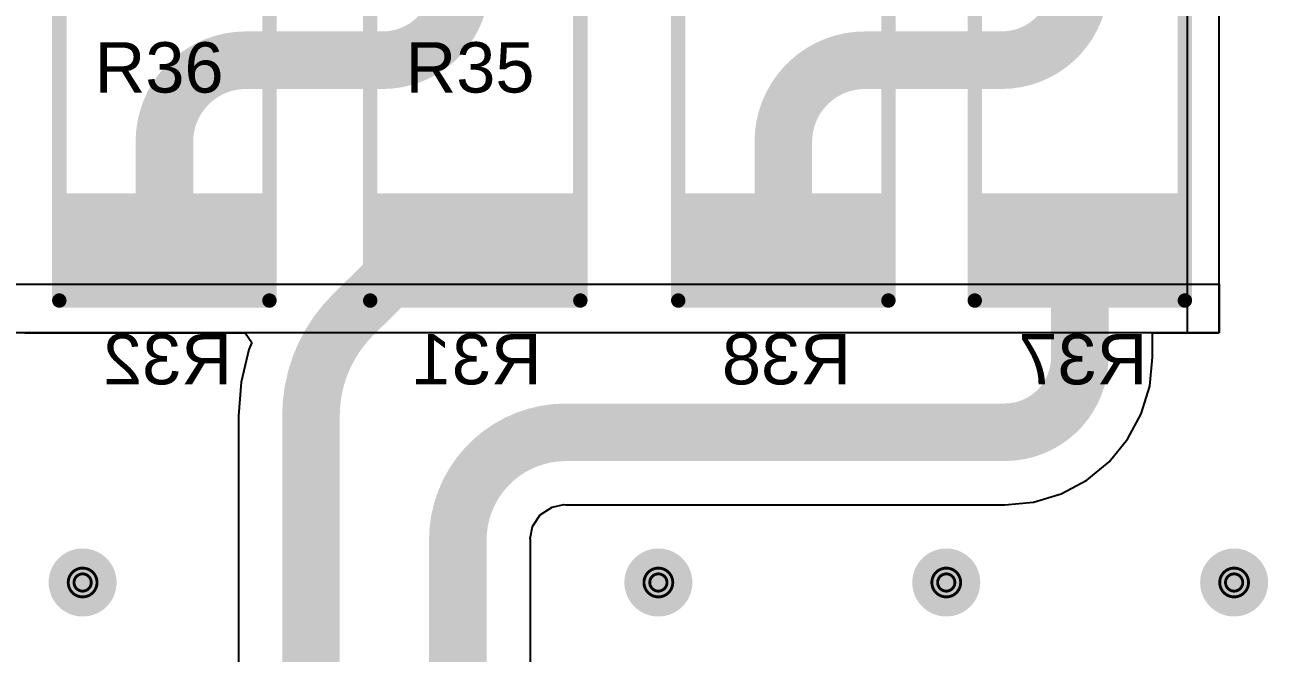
# Model space of a CAD drawing. Header units: inches. Extents: x 0 to 276, y 0 to 124.
# Drawn here: x 49.92 to 71.86, y 31.84 to 42.93 of the extents above; entities that cross this region are included whole.
import ezdxf

# ---------------------------------------------------------------- set-up
doc = ezdxf.new("R2010")
doc.units = ezdxf.units.IN
for name, color, linetype in [('Bottom Layer', 5, 'Continuous'), ('Bottom Overlay', 54, 'Continuous'), ('Bottom Paste', 16, 'Continuous'), ('Bottom Solder', 6, 'Continuous'), ('Drill Drawing', 1, 'Continuous'), ('Top Layer', 1, 'Continuous'), ('Top Overlay', 2, 'Continuous'), ('Via Holes', 16, 'Continuous')]:
    doc.layers.add(name, color=color, linetype=linetype)
doc.styles.add('Arial', font='', dxfattribs={"height": 0.2})
doc.styles.get('Arial').set_extended_font_data('Arial')

# ---------------------------------------------------------------- blocks, each defined once
blk = doc.blocks.new('RES_2512_B_15')
at = {"layer": 'Bottom Layer'}
for points in [[(-4.05, 1.7), (-2.45, 1.7), (-2.45, -1.7), (-4.05, -1.7)], [(2.45, 1.7), (4.05, 1.7), (4.05, -1.7), (2.45, -1.7)]]:
    blk.add_hatch(color=5, dxfattribs=at).paths.add_polyline_path(points)
at = {"layer": 'Bottom Paste'}
for points in [[(-4.05, 1.7), (-2.45, 1.7), (-2.45, -1.7), (-4.05, -1.7)], [(2.45, 1.7), (4.05, 1.7), (4.05, -1.7), (2.45, -1.7)]]:
    blk.add_hatch(color=16, dxfattribs=at).paths.add_polyline_path(points)
at = {"layer": 'Bottom Solder'}
for points in [[(-4.152, 1.802), (-2.348, 1.802), (-2.348, -1.802), (-4.152, -1.802)], [(2.348, 1.802), (4.152, 1.802), (4.152, -1.802), (2.348, -1.802)]]:
    blk.add_hatch(color=6, dxfattribs=at).paths.add_polyline_path(points)
at = {"layer": 'Bottom Overlay'}
for points in [[(-4.242, 1.854, 0.254, 0.254, 0), (-4.242, -1.854, 0.254, 0.254, 0)], [(-4.242, 1.854, 0.254, 0.254, 0), (4.237, 1.854, 0.254, 0.254, 0)], [(4.237, 1.854, 0.254, 0.254, 0), (4.237, -1.854, 0.254, 0.254, 0)], [(-4.242, -1.854, 0.254, 0.254, 0), (4.237, -1.854, 0.254, 0.254, 0)]]:
    blk.add_lwpolyline(points, format="xyseb", dxfattribs=at)
for points in [[(-4.305, 1.854, 0.127, 0.127, 1), (-4.178, 1.854, 0.127, 0.127, 1)], [(-4.305, 1.854, 0.127, 0.127, 1), (-4.178, 1.854, 0.127, 0.127, 1)], [(4.173, 1.854, 0.127, 0.127, 1), (4.3, 1.854, 0.127, 0.127, 1)], [(4.173, 1.854, 0.127, 0.127, 1), (4.3, 1.854, 0.127, 0.127, 1)], [(-4.305, -1.854, 0.127, 0.127, 1), (-4.178, -1.854, 0.127, 0.127, 1)], [(-4.305, -1.854, 0.127, 0.127, 1), (-4.178, -1.854, 0.127, 0.127, 1)], [(4.173, -1.854, 0.127, 0.127, 1), (4.3, -1.854, 0.127, 0.127, 1)], [(4.173, -1.854, 0.127, 0.127, 1), (4.3, -1.854, 0.127, 0.127, 1)]]:
    blk.add_lwpolyline(points, format="xyseb", close=True, dxfattribs=at)
blk = doc.blocks.new('RES_2512_B_16')
at = {"layer": 'Bottom Layer'}
for points in [[(-4.05, 1.7), (-2.45, 1.7), (-2.45, -1.7), (-4.05, -1.7)], [(2.45, 1.7), (4.05, 1.7), (4.05, -1.7), (2.45, -1.7)]]:
    blk.add_hatch(color=5, dxfattribs=at).paths.add_polyline_path(points)
at = {"layer": 'Bottom Paste'}
for points in [[(-4.05, 1.7), (-2.45, 1.7), (-2.45, -1.7), (-4.05, -1.7)], [(2.45, 1.7), (4.05, 1.7), (4.05, -1.7), (2.45, -1.7)]]:
    blk.add_hatch(color=16, dxfattribs=at).paths.add_polyline_path(points)
at = {"layer": 'Bottom Solder'}
for points in [[(-4.152, 1.802), (-2.348, 1.802), (-2.348, -1.802), (-4.152, -1.802)], [(2.348, 1.802), (4.152, 1.802), (4.152, -1.802), (2.348, -1.802)]]:
    blk.add_hatch(color=6, dxfattribs=at).paths.add_polyline_path(points)
at = {"layer": 'Bottom Overlay'}
for points in [[(-4.242, 1.854, 0.254, 0.254, 0), (-4.242, -1.854, 0.254, 0.254, 0)], [(-4.242, 1.854, 0.254, 0.254, 0), (4.237, 1.854, 0.254, 0.254, 0)], [(4.237, 1.854, 0.254, 0.254, 0), (4.237, -1.854, 0.254, 0.254, 0)], [(-4.242, -1.854, 0.254, 0.254, 0), (4.237, -1.854, 0.254, 0.254, 0)]]:
    blk.add_lwpolyline(points, format="xyseb", dxfattribs=at)
for points in [[(-4.305, 1.854, 0.127, 0.127, 1), (-4.178, 1.854, 0.127, 0.127, 1)], [(-4.305, 1.854, 0.127, 0.127, 1), (-4.178, 1.854, 0.127, 0.127, 1)], [(4.173, 1.854, 0.127, 0.127, 1), (4.3, 1.854, 0.127, 0.127, 1)], [(4.173, 1.854, 0.127, 0.127, 1), (4.3, 1.854, 0.127, 0.127, 1)], [(-4.305, -1.854, 0.127, 0.127, 1), (-4.178, -1.854, 0.127, 0.127, 1)], [(-4.305, -1.854, 0.127, 0.127, 1), (-4.178, -1.854, 0.127, 0.127, 1)], [(4.173, -1.854, 0.127, 0.127, 1), (4.3, -1.854, 0.127, 0.127, 1)], [(4.173, -1.854, 0.127, 0.127, 1), (4.3, -1.854, 0.127, 0.127, 1)]]:
    blk.add_lwpolyline(points, format="xyseb", close=True, dxfattribs=at)
blk = doc.blocks.new('RES_2512_B_21')
at = {"layer": 'Bottom Layer'}
for points in [[(-4.05, 1.7), (-2.45, 1.7), (-2.45, -1.7), (-4.05, -1.7)], [(2.45, 1.7), (4.05, 1.7), (4.05, -1.7), (2.45, -1.7)]]:
    blk.add_hatch(color=5, dxfattribs=at).paths.add_polyline_path(points)
at = {"layer": 'Bottom Paste'}
for points in [[(-4.05, 1.7), (-2.45, 1.7), (-2.45, -1.7), (-4.05, -1.7)], [(2.45, 1.7), (4.05, 1.7), (4.05, -1.7), (2.45, -1.7)]]:
    blk.add_hatch(color=16, dxfattribs=at).paths.add_polyline_path(points)
at = {"layer": 'Bottom Solder'}
for points in [[(-4.152, 1.802), (-2.348, 1.802), (-2.348, -1.802), (-4.152, -1.802)], [(2.348, 1.802), (4.152, 1.802), (4.152, -1.802), (2.348, -1.802)]]:
    blk.add_hatch(color=6, dxfattribs=at).paths.add_polyline_path(points)
at = {"layer": 'Bottom Overlay'}
for points in [[(-4.242, 1.854, 0.254, 0.254, 0), (4.237, 1.854, 0.254, 0.254, 0)], [(-4.242, 1.854, 0.254, 0.254, 0), (-4.242, -1.854, 0.254, 0.254, 0)], [(4.237, 1.854, 0.254, 0.254, 0), (4.237, -1.854, 0.254, 0.254, 0)], [(-4.242, -1.854, 0.254, 0.254, 0), (4.237, -1.854, 0.254, 0.254, 0)]]:
    blk.add_lwpolyline(points, format="xyseb", dxfattribs=at)
for points in [[(-4.305, 1.854, 0.127, 0.127, 1), (-4.178, 1.854, 0.127, 0.127, 1)], [(-4.305, 1.854, 0.127, 0.127, 1), (-4.178, 1.854, 0.127, 0.127, 1)], [(4.173, 1.854, 0.127, 0.127, 1), (4.3, 1.854, 0.127, 0.127, 1)], [(4.173, 1.854, 0.127, 0.127, 1), (4.3, 1.854, 0.127, 0.127, 1)], [(-4.305, -1.854, 0.127, 0.127, 1), (-4.178, -1.854, 0.127, 0.127, 1)], [(-4.305, -1.854, 0.127, 0.127, 1), (-4.178, -1.854, 0.127, 0.127, 1)], [(4.173, -1.854, 0.127, 0.127, 1), (4.3, -1.854, 0.127, 0.127, 1)], [(4.173, -1.854, 0.127, 0.127, 1), (4.3, -1.854, 0.127, 0.127, 1)]]:
    blk.add_lwpolyline(points, format="xyseb", close=True, dxfattribs=at)
blk = doc.blocks.new('RES_2512_B_22')
at = {"layer": 'Bottom Layer'}
for points in [[(-4.05, 1.7), (-2.45, 1.7), (-2.45, -1.7), (-4.05, -1.7)], [(2.45, 1.7), (4.05, 1.7), (4.05, -1.7), (2.45, -1.7)]]:
    blk.add_hatch(color=5, dxfattribs=at).paths.add_polyline_path(points)
at = {"layer": 'Bottom Paste'}
for points in [[(-4.05, 1.7), (-2.45, 1.7), (-2.45, -1.7), (-4.05, -1.7)], [(2.45, 1.7), (4.05, 1.7), (4.05, -1.7), (2.45, -1.7)]]:
    blk.add_hatch(color=16, dxfattribs=at).paths.add_polyline_path(points)
at = {"layer": 'Bottom Solder'}
for points in [[(-4.152, 1.802), (-2.348, 1.802), (-2.348, -1.802), (-4.152, -1.802)], [(2.348, 1.802), (4.152, 1.802), (4.152, -1.802), (2.348, -1.802)]]:
    blk.add_hatch(color=6, dxfattribs=at).paths.add_polyline_path(points)
at = {"layer": 'Bottom Overlay'}
for points in [[(-4.242, 1.854, 0.254, 0.254, 0), (-4.242, -1.854, 0.254, 0.254, 0)], [(-4.242, 1.854, 0.254, 0.254, 0), (4.237, 1.854, 0.254, 0.254, 0)], [(4.237, 1.854, 0.254, 0.254, 0), (4.237, -1.854, 0.254, 0.254, 0)], [(-4.242, -1.854, 0.254, 0.254, 0), (4.237, -1.854, 0.254, 0.254, 0)]]:
    blk.add_lwpolyline(points, format="xyseb", dxfattribs=at)
for points in [[(-4.305, 1.854, 0.127, 0.127, 1), (-4.178, 1.854, 0.127, 0.127, 1)], [(-4.305, 1.854, 0.127, 0.127, 1), (-4.178, 1.854, 0.127, 0.127, 1)], [(4.173, 1.854, 0.127, 0.127, 1), (4.3, 1.854, 0.127, 0.127, 1)], [(4.173, 1.854, 0.127, 0.127, 1), (4.3, 1.854, 0.127, 0.127, 1)], [(-4.305, -1.854, 0.127, 0.127, 1), (-4.178, -1.854, 0.127, 0.127, 1)], [(-4.305, -1.854, 0.127, 0.127, 1), (-4.178, -1.854, 0.127, 0.127, 1)], [(4.173, -1.854, 0.127, 0.127, 1), (4.3, -1.854, 0.127, 0.127, 1)], [(4.173, -1.854, 0.127, 0.127, 1), (4.3, -1.854, 0.127, 0.127, 1)]]:
    blk.add_lwpolyline(points, format="xyseb", close=True, dxfattribs=at)

msp = doc.modelspace()

# ---------------------------------------------------------------- hatches: boundary and pattern name
at = {"layer": 'Bottom Layer'}
h = msp.add_hatch(color=5, dxfattribs=at)
edge = h.paths.add_edge_path()
edge.add_arc((50.936, 33.087), 0.6, 0, 360)
h = msp.add_hatch(color=5, dxfattribs=at)
edge = h.paths.add_edge_path()
edge.add_arc((61.096, 33.087), 0.6, 0, 360)
h = msp.add_hatch(color=5, dxfattribs=at)
edge = h.paths.add_edge_path()
edge.add_arc((66.176, 33.087), 0.6, 0, 360)
h = msp.add_hatch(color=5, dxfattribs=at)
edge = h.paths.add_edge_path()
edge.add_arc((71.256, 33.087), 0.6, 0, 360)
at = {"layer": 'Top Layer'}
h = msp.add_hatch(color=1, dxfattribs=at)
edge = h.paths.add_edge_path()
edge.add_arc((50.936, 33.087), 0.6, 0, 360)
h = msp.add_hatch(color=1, dxfattribs=at)
edge = h.paths.add_edge_path()
edge.add_arc((61.096, 33.087), 0.6, 0, 360)
h = msp.add_hatch(color=1, dxfattribs=at)
edge = h.paths.add_edge_path()
edge.add_arc((66.176, 33.087), 0.6, 0, 360)
h = msp.add_hatch(color=1, dxfattribs=at)
edge = h.paths.add_edge_path()
edge.add_arc((71.256, 33.087), 0.6, 0, 360)
at = {"layer": 'Via Holes'}
h = msp.add_hatch(color=7, dxfattribs=at)
edge = h.paths.add_edge_path()
edge.add_arc((50.936, 33.087), 0.3, 0, 360)
h = msp.add_hatch(color=7, dxfattribs=at)
edge = h.paths.add_edge_path()
edge.add_arc((61.096, 33.087), 0.3, 0, 360)
h = msp.add_hatch(color=7, dxfattribs=at)
edge = h.paths.add_edge_path()
edge.add_arc((66.176, 33.087), 0.3, 0, 360)
h = msp.add_hatch(color=7, dxfattribs=at)
edge = h.paths.add_edge_path()
edge.add_arc((71.256, 33.087), 0.3, 0, 360)

# ---------------------------------------------------------------- linework, layer by layer
at = {"layer": 'Bottom Layer'}
for p, q in [((70.425, 54.532), (70.425, 37.493)), ((70.995, 37.493), (70.995, 54.532)), ((70.995, 37.493), (70.995, 43.993)), ((39.37, 38.354), (70.995, 38.354)), ((70.995, 38.354), (70.995, 37.493)), ((70.995, 37.493), (39.37, 37.493)), ((49.917, 37.493), (53.807, 37.493)), ((53.807, 37.493), (53.92, 37.324)), ((53.92, 37.324), (53.869, 37.202)), ((69.814, 37.063), (69.814, 37.493)), ((69.814, 37.493), (70.995, 37.493)), ((70.425, 37.493), (70.995, 37.493)), ((53.869, 37.202), (53.731, 36.624)), ((69.766, 36.554), (69.816, 37.063)), ((69.816, 37.063), (69.814, 37.063)), ((53.731, 36.624), (53.684, 36.031)), ((69.617, 36.065), (69.766, 36.554)), ((53.684, 36.031), (53.685, 36.031)), ((53.685, 36.031), (53.685, 17.408)), ((69.376, 35.614), (69.617, 36.065)), ((69.052, 35.219), (69.376, 35.614)), ((68.657, 34.895), (69.052, 35.219)), ((68.206, 34.654), (68.657, 34.895)), ((59.219, 34.419), (59.43, 34.461)), ((59.43, 34.461), (59.461, 34.457)), ((59.461, 34.457), (67.208, 34.457)), ((67.208, 34.455), (67.717, 34.505)), ((67.208, 34.457), (67.208, 34.455)), ((67.717, 34.505), (68.206, 34.654)), ((58.875, 34.076), (59.013, 34.281)), ((59.013, 34.281), (59.219, 34.419)), ((58.833, 33.864), (58.875, 34.076)), ((58.837, 33.833), (58.833, 33.864)), ((58.837, 17.408), (58.837, 33.833))]:
    msp.add_line(p, q, dxfattribs=at)
for points in [[(57.611, 43.686, 1.016, 1.016, -0.414214), (56.23, 42.305, 1.016, 1.016, 0)], [(68.533, 43.686, 1.016, 1.016, -0.414214), (67.152, 42.305, 1.016, 1.016, 0)], [(52.379, 40.866, 1.016, 1.016, -0.414214), (53.818, 42.305, 1.016, 1.016, 0)], [(53.818, 42.305, 1.016, 1.016, 0), (56.23, 42.305, 1.016, 1.016, 0)], [(63.301, 40.866, 1.016, 1.016, -0.414214), (64.74, 42.305, 1.016, 1.016, 0)], [(64.74, 42.305, 1.016, 1.016, 0), (67.152, 42.305, 1.016, 1.016, 0)], [(52.379, 39.055, 1.016, 1.016, 0), (52.379, 40.866, 1.016, 1.016, 0)], [(63.301, 39.055, 1.016, 1.016, 0), (63.301, 40.866, 1.016, 1.016, 0)], [(56.673, 38.763, 1.016, 1.016, 0), (57.865, 39.055, 1.016, 1.016, 0)], [(68.533, 37.063, 1.016, 1.016, 0), (68.533, 39.055, 1.016, 1.016, 0)], [(55.715, 37.819, 1.016, 1.016, 0), (56.673, 38.763, 1.016, 1.016, 0)], [(54.966, 36.031, 1.016, 1.016, -0.200956), (55.715, 37.819, 1.016, 1.016, 0)], [(68.533, 37.063, 1.016, 1.016, -0.414214), (67.208, 35.738, 1.016, 1.016, 0)], [(54.966, 36.028, 1.016, 1.016, 0), (54.966, 36.031, 1.016, 1.016, 0)], [(54.966, 36.028, 1.016, 1.016, 0), (54.966, 17.077, 1.016, 1.016, 0)], [(57.556, 33.833, 1.016, 1.016, -0.414214), (59.461, 35.738, 1.016, 1.016, 0)], [(59.461, 35.738, 1.016, 1.016, 0), (67.208, 35.738, 1.016, 1.016, 0)], [(57.556, 16.046, 1.016, 1.016, 0), (57.556, 33.833, 1.016, 1.016, 0)]]:
    msp.add_lwpolyline(points, format="xyseb", dxfattribs=at)
for points in [[(53.564, 42.305, 0.508, 0.508, 1), (54.072, 42.305, 0.508, 0.508, 1)], [(53.564, 42.305, 0.508, 0.508, 1), (54.072, 42.305, 0.508, 0.508, 1)], [(55.976, 42.305, 0.508, 0.508, 1), (56.484, 42.305, 0.508, 0.508, 1)], [(55.976, 42.305, 0.508, 0.508, 1), (56.484, 42.305, 0.508, 0.508, 1)], [(64.486, 42.305, 0.508, 0.508, 1), (64.994, 42.305, 0.508, 0.508, 1)], [(64.486, 42.305, 0.508, 0.508, 1), (64.994, 42.305, 0.508, 0.508, 1)], [(66.898, 42.305, 0.508, 0.508, 1), (67.406, 42.305, 0.508, 0.508, 1)], [(66.898, 42.305, 0.508, 0.508, 1), (67.406, 42.305, 0.508, 0.508, 1)], [(52.125, 40.866, 0.508, 0.508, 1), (52.633, 40.866, 0.508, 0.508, 1)], [(52.125, 40.866, 0.508, 0.508, 1), (52.633, 40.866, 0.508, 0.508, 1)], [(63.047, 40.866, 0.508, 0.508, 1), (63.555, 40.866, 0.508, 0.508, 1)], [(63.047, 40.866, 0.508, 0.508, 1), (63.555, 40.866, 0.508, 0.508, 1)], [(52.125, 39.055, 0.508, 0.508, 1), (52.633, 39.055, 0.508, 0.508, 1)], [(57.611, 39.055, 0.508, 0.508, 1), (58.119, 39.055, 0.508, 0.508, 1)], [(63.047, 39.055, 0.508, 0.508, 1), (63.555, 39.055, 0.508, 0.508, 1)], [(68.279, 39.055, 0.508, 0.508, 1), (68.787, 39.055, 0.508, 0.508, 1)], [(56.419, 38.763, 0.508, 0.508, 1), (56.927, 38.763, 0.508, 0.508, 1)], [(56.419, 38.763, 0.508, 0.508, 1), (56.927, 38.763, 0.508, 0.508, 1)], [(55.461, 37.819, 0.508, 0.508, 1), (55.969, 37.819, 0.508, 0.508, 1)], [(55.461, 37.819, 0.508, 0.508, 1), (55.969, 37.819, 0.508, 0.508, 1)], [(68.279, 37.063, 0.508, 0.508, 1), (68.787, 37.063, 0.508, 0.508, 1)], [(68.279, 37.063, 0.508, 0.508, 1), (68.787, 37.063, 0.508, 0.508, 1)], [(54.712, 36.031, 0.508, 0.508, 1), (55.22, 36.031, 0.508, 0.508, 1)], [(54.712, 36.031, 0.508, 0.508, 1), (55.22, 36.031, 0.508, 0.508, 1)], [(54.712, 36.028, 0.508, 0.508, 1), (55.22, 36.028, 0.508, 0.508, 1)], [(54.712, 36.028, 0.508, 0.508, 1), (55.22, 36.028, 0.508, 0.508, 1)], [(59.207, 35.738, 0.508, 0.508, 1), (59.715, 35.738, 0.508, 0.508, 1)], [(59.207, 35.738, 0.508, 0.508, 1), (59.715, 35.738, 0.508, 0.508, 1)], [(66.954, 35.738, 0.508, 0.508, 1), (67.462, 35.738, 0.508, 0.508, 1)], [(66.954, 35.738, 0.508, 0.508, 1), (67.462, 35.738, 0.508, 0.508, 1)], [(57.302, 33.833, 0.508, 0.508, 1), (57.81, 33.833, 0.508, 0.508, 1)], [(57.302, 33.833, 0.508, 0.508, 1), (57.81, 33.833, 0.508, 0.508, 1)]]:
    msp.add_lwpolyline(points, format="xyseb", close=True, dxfattribs=at)
at = {"layer": 'Drill Drawing'}
for points in [[(51.19, 33.087, 0.0508, 0.0508, 1), (50.682, 33.087, 0.0508, 0.0508, 1)], [(61.35, 33.087, 0.0508, 0.0508, 1), (60.842, 33.087, 0.0508, 0.0508, 1)], [(66.43, 33.087, 0.0508, 0.0508, 1), (65.922, 33.087, 0.0508, 0.0508, 1)], [(71.51, 33.087, 0.0508, 0.0508, 1), (71.002, 33.087, 0.0508, 0.0508, 1)], [(51.088, 33.087, 0.0508, 0.0508, 1), (50.784, 33.087, 0.0508, 0.0508, 1)], [(61.248, 33.087, 0.0508, 0.0508, 1), (60.944, 33.087, 0.0508, 0.0508, 1)], [(66.328, 33.087, 0.0508, 0.0508, 1), (66.024, 33.087, 0.0508, 0.0508, 1)], [(71.408, 33.087, 0.0508, 0.0508, 1), (71.104, 33.087, 0.0508, 0.0508, 1)], [(50.669, 33.087, 0.0254, 0.0254, 1), (50.695, 33.087, 0.0254, 0.0254, 1)], [(50.771, 33.087, 0.0254, 0.0254, 1), (50.796, 33.087, 0.0254, 0.0254, 1)], [(51.076, 33.087, 0.0254, 0.0254, 1), (51.101, 33.087, 0.0254, 0.0254, 1)], [(51.177, 33.087, 0.0254, 0.0254, 1), (51.203, 33.087, 0.0254, 0.0254, 1)], [(60.829, 33.087, 0.0254, 0.0254, 1), (60.855, 33.087, 0.0254, 0.0254, 1)], [(60.931, 33.087, 0.0254, 0.0254, 1), (60.956, 33.087, 0.0254, 0.0254, 1)], [(61.236, 33.087, 0.0254, 0.0254, 1), (61.261, 33.087, 0.0254, 0.0254, 1)], [(61.337, 33.087, 0.0254, 0.0254, 1), (61.363, 33.087, 0.0254, 0.0254, 1)], [(65.909, 33.087, 0.0254, 0.0254, 1), (65.935, 33.087, 0.0254, 0.0254, 1)], [(66.011, 33.087, 0.0254, 0.0254, 1), (66.036, 33.087, 0.0254, 0.0254, 1)], [(66.316, 33.087, 0.0254, 0.0254, 1), (66.341, 33.087, 0.0254, 0.0254, 1)], [(66.417, 33.087, 0.0254, 0.0254, 1), (66.443, 33.087, 0.0254, 0.0254, 1)], [(70.989, 33.087, 0.0254, 0.0254, 1), (71.015, 33.087, 0.0254, 0.0254, 1)], [(71.091, 33.087, 0.0254, 0.0254, 1), (71.116, 33.087, 0.0254, 0.0254, 1)], [(71.396, 33.087, 0.0254, 0.0254, 1), (71.421, 33.087, 0.0254, 0.0254, 1)], [(71.497, 33.087, 0.0254, 0.0254, 1), (71.523, 33.087, 0.0254, 0.0254, 1)]]:
    msp.add_lwpolyline(points, format="xyseb", close=True, dxfattribs=at)

# ---------------------------------------------------------------- block references
at = {"rotation": 90}
for name, p in [('RES_2512_B_21', (52.379, 42.305)), ('RES_2512_B_22', (57.865, 42.305)), ('RES_2512_B_15', (63.301, 42.305)), ('RES_2512_B_16', (68.533, 42.305))]:
    msp.add_blockref(name, p, dxfattribs=at)

# ---------------------------------------------------------------- texts
at = {"layer": 'Bottom Overlay', "style": 'Arial', "text_generation_flag": 2}
for s, p in [('R32', (53.573, 36.584)), ('R31', (59.038, 36.584)), ('R38', (64.495, 36.584)), ('R37', (69.727, 36.584))]:
    msp.add_text(s, height=0.889, dxfattribs=at).set_placement(p)
at = {"layer": 'Top Overlay', "style": 'Arial'}
for s, p in [('R36', (51.146, 41.734)), ('R35', (56.632, 41.734))]:
    msp.add_text(s, height=0.889, dxfattribs=at).set_placement(p)

doc.saveas('drawing.dxf')
